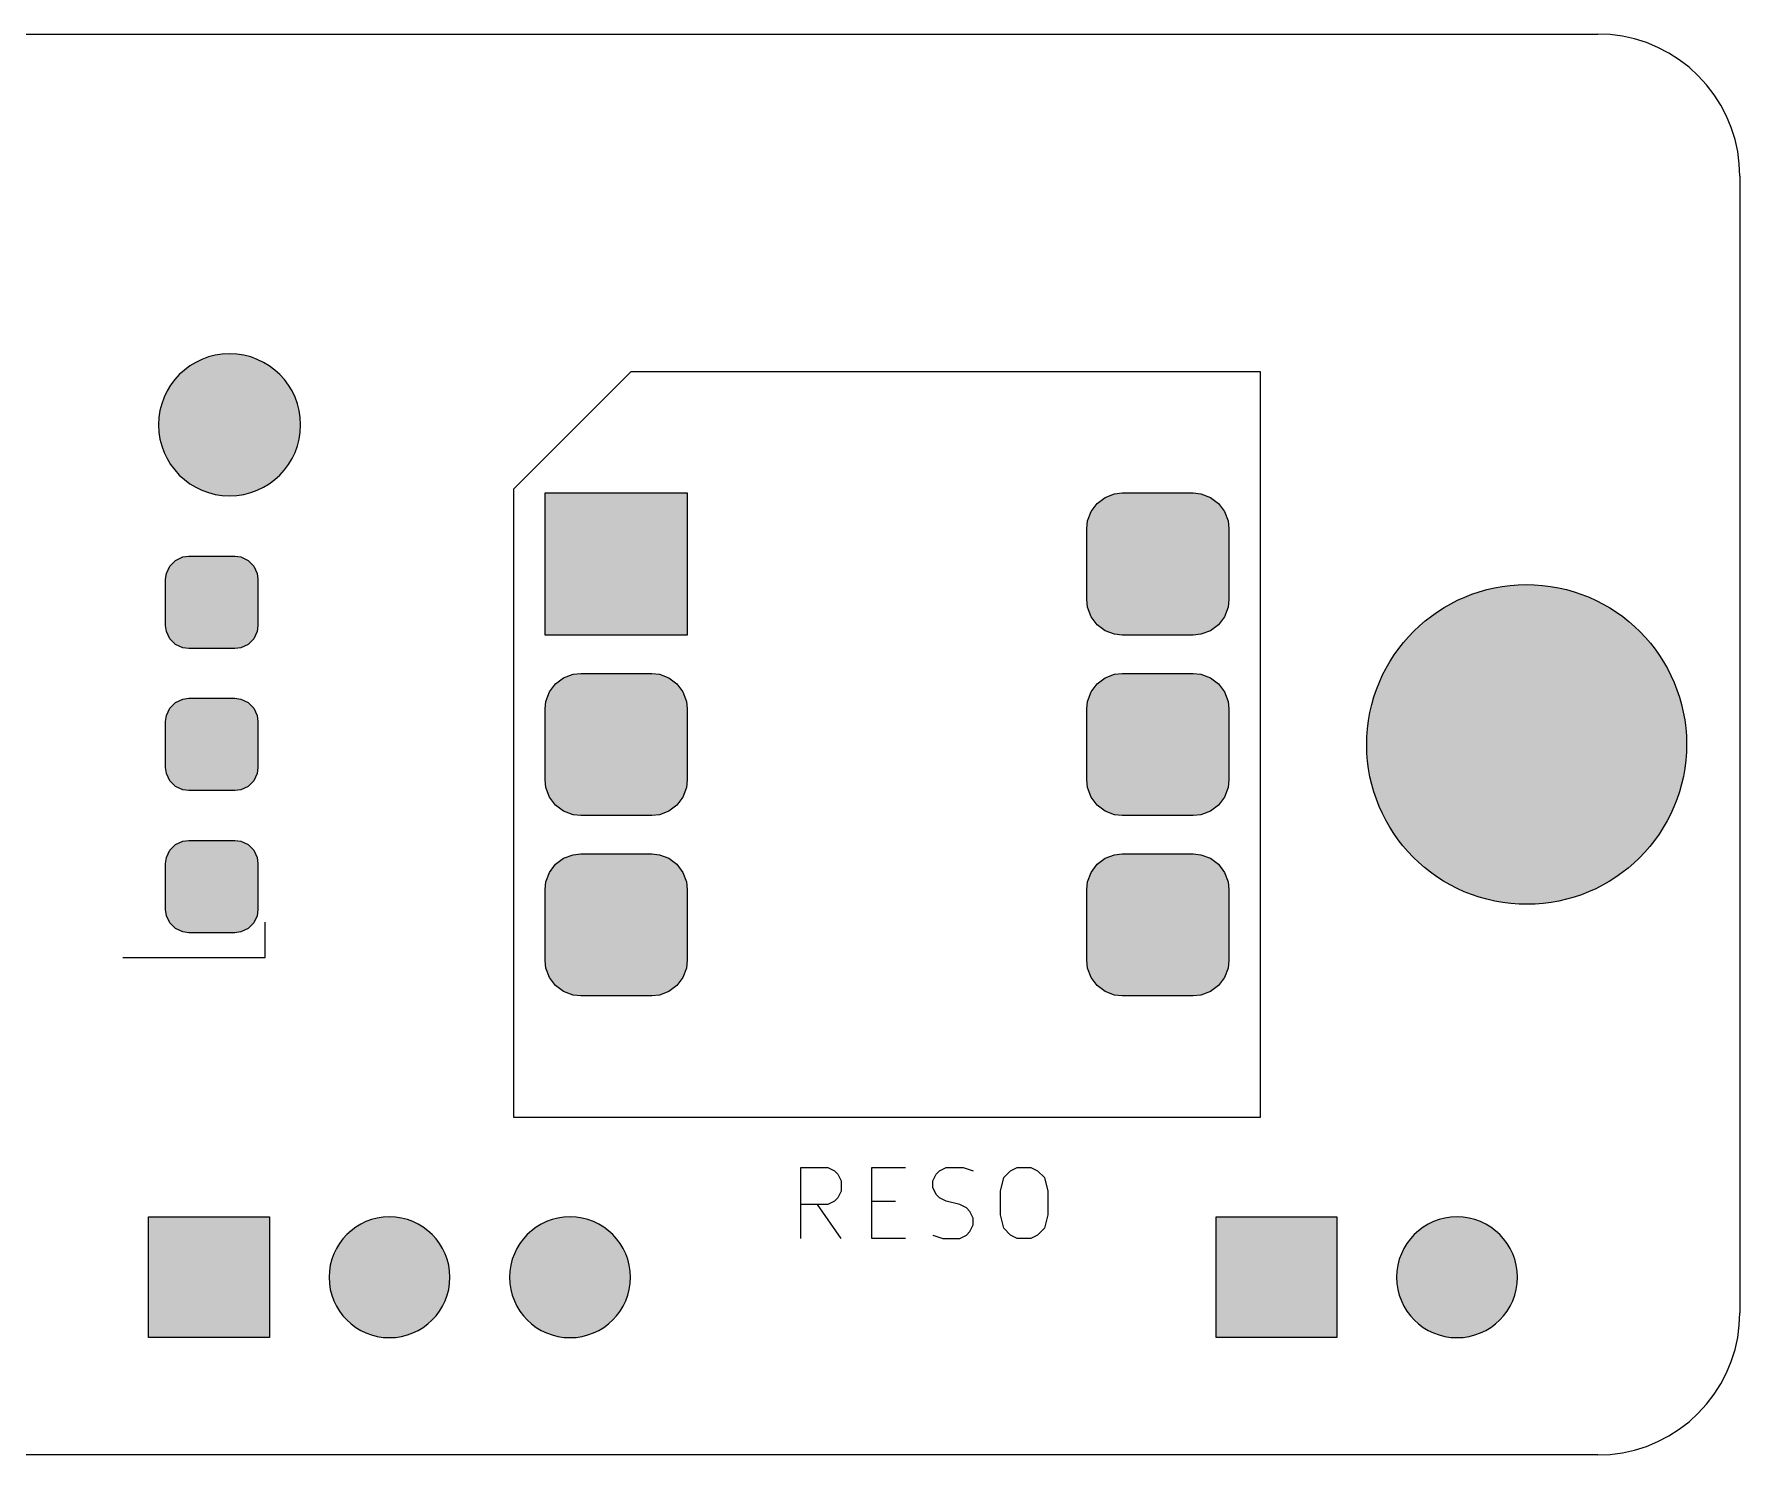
# Model space of a CAD drawing. Header units: millimetres. Extents: x 20 to 317, y -230 to -20.
# Drawn here: x 225 to 249, y -141.25 to -121.25 of the extents above; entities that cross this region are included whole.
import ezdxf

# ---------------------------------------------------------------- set-up
doc = ezdxf.new("R2010")
doc.units = ezdxf.units.MM
doc.header["$MEASUREMENT"] = 0
doc.layers.add('Layer 1', color=7, linetype='Continuous', lineweight=0)

# ---------------------------------------------------------------- blocks, each defined once
blk = doc.blocks.new('Block_1')
at = {"layer": 'Layer 1', "color": 18, "lineweight": 5, "true_color": 0x000000}
for p, q in [((203, -121.248), (247, -121.248)), ((249, -123.248), (249, -139.248)), ((247, -141.248), (203, -141.248))]:
    blk.add_line(p, q, dxfattribs=at)
for points in [[(249, -123.248), (248.992, -123.074), (248.97, -122.901), (248.932, -122.731), (248.879, -122.564), (248.813, -122.403), (248.732, -122.248), (248.638, -122.101), (248.532, -121.963), (248.414, -121.834), (248.286, -121.716), (248.147, -121.61), (248, -121.516), (247.845, -121.436), (247.684, -121.369), (247.518, -121.316), (247.347, -121.279), (247.174, -121.256), (247, -121.248)], [(247, -141.248), (247.174, -141.241), (247.347, -141.218), (247.518, -141.18), (247.684, -141.128), (247.845, -141.061), (248, -140.98), (248.147, -140.887), (248.286, -140.781), (248.414, -140.663), (248.532, -140.534), (248.638, -140.395), (248.732, -140.248), (248.813, -140.094), (248.879, -139.932), (248.932, -139.766), (248.97, -139.596), (248.992, -139.423), (249, -139.248)]]:
    blk.add_lwpolyline(points, dxfattribs=at)
blk = doc.blocks.new('Block_0')
at = {"layer": 'Layer 1'}
blk.add_blockref('Block_1', (0, 0), dxfattribs=at)
blk = doc.blocks.new('Block_3')
at = {"layer": 'Layer 1', "true_color": 0x000000, "transparency": 33554687}
h = blk.add_hatch(color=18, dxfattribs=at)
h.dxf.hatch_style = 2
edge = h.paths.add_edge_path()
edge.add_spline(control_points=[(226.75, -126.748), (226.75, -126.197), (227.198, -125.748), (227.75, -125.748), (228.302, -125.748), (228.75, -126.197), (228.75, -126.748), (228.75, -127.3), (228.302, -127.748), (227.75, -127.748), (227.198, -127.748), (226.75, -127.3), (226.75, -126.748)], knot_values=[0, 0, 0, 0, 1, 1, 1, 2, 2, 2, 3, 3, 3, 4, 4, 4, 4], degree=3, periodic=0)
h = blk.add_hatch(color=18, dxfattribs=at)
h.dxf.hatch_style = 2
h.paths.add_polyline_path([(232.19, -129.708), (232.19, -127.708), (234.19, -127.708), (234.19, -129.708)])
h = blk.add_hatch(color=18, dxfattribs=at)
h.dxf.hatch_style = 2
h.paths.add_polyline_path([(239.81, -128.208), (239.822, -128.101), (239.872, -127.968), (239.956, -127.855), (240.07, -127.77), (240.202, -127.72), (240.31, -127.708), (241.31, -127.708), (241.417, -127.72), (241.55, -127.77), (241.664, -127.855), (241.749, -127.968), (241.798, -128.101), (241.81, -128.208), (241.81, -129.208), (241.798, -129.316), (241.749, -129.449), (241.664, -129.562), (241.55, -129.647), (241.417, -129.697), (241.31, -129.708), (240.31, -129.708), (240.202, -129.697), (240.07, -129.647), (239.956, -129.562), (239.872, -129.449), (239.822, -129.316), (239.81, -129.208)])
h = blk.add_hatch(color=18, dxfattribs=at)
h.dxf.hatch_style = 2
h.paths.add_polyline_path([(226.85, -128.923), (226.861, -128.839), (226.909, -128.737), (226.989, -128.657), (227.091, -128.609), (227.175, -128.598), (227.825, -128.598), (227.909, -128.609), (228.012, -128.657), (228.091, -128.737), (228.139, -128.839), (228.15, -128.923), (228.15, -129.573), (228.139, -129.658), (228.091, -129.76), (228.012, -129.84), (227.909, -129.887), (227.825, -129.898), (227.175, -129.898), (227.091, -129.887), (226.989, -129.84), (226.909, -129.76), (226.861, -129.658), (226.85, -129.573)])
h = blk.add_hatch(color=18, dxfattribs=at)
h.dxf.hatch_style = 2
edge = h.paths.add_edge_path()
edge.add_ellipse((246, -131.248), major_axis=(-2.239, 0.222), ratio=0.999994, start_angle=0, end_angle=360)
h = blk.add_hatch(color=18, dxfattribs=at)
h.dxf.hatch_style = 2
h.paths.add_polyline_path([(232.19, -130.748), (232.202, -130.641), (232.252, -130.508), (232.336, -130.395), (232.45, -130.31), (232.583, -130.26), (232.69, -130.248), (233.69, -130.248), (233.797, -130.26), (233.93, -130.31), (234.044, -130.395), (234.129, -130.508), (234.178, -130.641), (234.19, -130.748), (234.19, -131.748), (234.178, -131.856), (234.129, -131.989), (234.044, -132.102), (233.93, -132.187), (233.797, -132.237), (233.69, -132.248), (232.69, -132.248), (232.583, -132.237), (232.45, -132.187), (232.336, -132.102), (232.252, -131.989), (232.202, -131.856), (232.19, -131.748)])
h = blk.add_hatch(color=18, dxfattribs=at)
h.dxf.hatch_style = 2
h.paths.add_polyline_path([(239.81, -130.748), (239.822, -130.641), (239.872, -130.508), (239.956, -130.395), (240.07, -130.31), (240.202, -130.26), (240.31, -130.248), (241.31, -130.248), (241.417, -130.26), (241.55, -130.31), (241.664, -130.395), (241.749, -130.508), (241.798, -130.641), (241.81, -130.748), (241.81, -131.748), (241.798, -131.856), (241.749, -131.989), (241.664, -132.102), (241.55, -132.187), (241.417, -132.237), (241.31, -132.248), (240.31, -132.248), (240.202, -132.237), (240.07, -132.187), (239.956, -132.102), (239.872, -131.989), (239.822, -131.856), (239.81, -131.748)])
h = blk.add_hatch(color=18, dxfattribs=at)
h.dxf.hatch_style = 2
h.paths.add_polyline_path([(226.85, -130.923), (226.861, -130.839), (226.909, -130.737), (226.989, -130.657), (227.091, -130.609), (227.175, -130.598), (227.825, -130.598), (227.909, -130.609), (228.012, -130.657), (228.091, -130.737), (228.139, -130.839), (228.15, -130.923), (228.15, -131.573), (228.139, -131.658), (228.091, -131.76), (228.012, -131.84), (227.909, -131.887), (227.825, -131.898), (227.175, -131.898), (227.091, -131.887), (226.989, -131.84), (226.909, -131.76), (226.861, -131.658), (226.85, -131.573)])
h = blk.add_hatch(color=18, dxfattribs=at)
h.dxf.hatch_style = 2
h.paths.add_polyline_path([(226.85, -132.923), (226.861, -132.839), (226.909, -132.737), (226.989, -132.657), (227.091, -132.609), (227.175, -132.598), (227.825, -132.598), (227.909, -132.609), (228.012, -132.657), (228.091, -132.737), (228.139, -132.839), (228.15, -132.923), (228.15, -133.573), (228.139, -133.658), (228.091, -133.76), (228.012, -133.84), (227.909, -133.887), (227.825, -133.898), (227.175, -133.898), (227.091, -133.887), (226.989, -133.84), (226.909, -133.76), (226.861, -133.658), (226.85, -133.573)])
h = blk.add_hatch(color=18, dxfattribs=at)
h.dxf.hatch_style = 2
h.paths.add_polyline_path([(232.19, -133.288), (232.202, -133.181), (232.252, -133.048), (232.336, -132.935), (232.45, -132.85), (232.583, -132.8), (232.69, -132.788), (233.69, -132.788), (233.797, -132.8), (233.93, -132.85), (234.044, -132.935), (234.129, -133.048), (234.178, -133.181), (234.19, -133.288), (234.19, -134.288), (234.178, -134.396), (234.129, -134.529), (234.044, -134.642), (233.93, -134.727), (233.797, -134.777), (233.69, -134.788), (232.69, -134.788), (232.583, -134.777), (232.45, -134.727), (232.336, -134.642), (232.252, -134.529), (232.202, -134.396), (232.19, -134.288)])
h = blk.add_hatch(color=18, dxfattribs=at)
h.dxf.hatch_style = 2
h.paths.add_polyline_path([(239.81, -133.288), (239.822, -133.181), (239.872, -133.048), (239.956, -132.935), (240.07, -132.85), (240.202, -132.8), (240.31, -132.788), (241.31, -132.788), (241.417, -132.8), (241.55, -132.85), (241.664, -132.935), (241.749, -133.048), (241.798, -133.181), (241.81, -133.288), (241.81, -134.288), (241.798, -134.396), (241.749, -134.529), (241.664, -134.642), (241.55, -134.727), (241.417, -134.777), (241.31, -134.788), (240.31, -134.788), (240.202, -134.777), (240.07, -134.727), (239.956, -134.642), (239.872, -134.529), (239.822, -134.396), (239.81, -134.288)])
h = blk.add_hatch(color=18, dxfattribs=at)
h.dxf.hatch_style = 2
h.paths.add_polyline_path([(226.61, -137.898), (228.31, -137.898), (228.31, -139.598), (226.61, -139.598)])
h = blk.add_hatch(color=18, dxfattribs=at)
h.dxf.hatch_style = 2
edge = h.paths.add_edge_path()
edge.add_spline(control_points=[(229.15, -138.748), (229.15, -138.279), (229.531, -137.898), (230, -137.898), (230.469, -137.898), (230.85, -138.279), (230.85, -138.748), (230.85, -139.217), (230.469, -139.598), (230, -139.598), (229.531, -139.598), (229.15, -139.217), (229.15, -138.748)], knot_values=[0, 0, 0, 0, 1, 1, 1, 2, 2, 2, 3, 3, 3, 4, 4, 4, 4], degree=3, periodic=0)
h = blk.add_hatch(color=18, dxfattribs=at)
h.dxf.hatch_style = 2
edge = h.paths.add_edge_path()
edge.add_spline(control_points=[(231.69, -138.748), (231.69, -138.279), (232.071, -137.898), (232.54, -137.898), (233.009, -137.898), (233.39, -138.279), (233.39, -138.748), (233.39, -139.217), (233.009, -139.598), (232.54, -139.598), (232.071, -139.598), (231.69, -139.217), (231.69, -138.748)], knot_values=[0, 0, 0, 0, 1, 1, 1, 2, 2, 2, 3, 3, 3, 4, 4, 4, 4], degree=3, periodic=0)
h = blk.add_hatch(color=18, dxfattribs=at)
h.dxf.hatch_style = 2
h.paths.add_polyline_path([(241.63, -137.898), (243.33, -137.898), (243.33, -139.598), (241.63, -139.598)])
h = blk.add_hatch(color=18, dxfattribs=at)
h.dxf.hatch_style = 2
edge = h.paths.add_edge_path()
edge.add_spline(control_points=[(244.17, -138.748), (244.17, -138.279), (244.551, -137.898), (245.02, -137.898), (245.489, -137.898), (245.87, -138.279), (245.87, -138.748), (245.87, -139.217), (245.489, -139.598), (245.02, -139.598), (244.551, -139.598), (244.17, -139.217), (244.17, -138.748)], knot_values=[0, 0, 0, 0, 1, 1, 1, 2, 2, 2, 3, 3, 3, 4, 4, 4, 4], degree=3, periodic=0)
at = {"layer": 'Layer 1'}
for points in [[(232.19, -129.708), (232.19, -127.708), (234.19, -127.708), (234.19, -129.708)], [(239.81, -128.208), (239.822, -128.101), (239.872, -127.968), (239.956, -127.855), (240.07, -127.77), (240.202, -127.72), (240.31, -127.708), (241.31, -127.708), (241.417, -127.72), (241.55, -127.77), (241.664, -127.855), (241.749, -127.968), (241.798, -128.101), (241.81, -128.208), (241.81, -129.208), (241.798, -129.316), (241.749, -129.449), (241.664, -129.562), (241.55, -129.647), (241.417, -129.697), (241.31, -129.708), (240.31, -129.708), (240.202, -129.697), (240.07, -129.647), (239.956, -129.562), (239.872, -129.449), (239.822, -129.316), (239.81, -129.208)], [(226.85, -128.923), (226.861, -128.839), (226.909, -128.737), (226.989, -128.657), (227.091, -128.609), (227.175, -128.598), (227.825, -128.598), (227.909, -128.609), (228.012, -128.657), (228.091, -128.737), (228.139, -128.839), (228.15, -128.923), (228.15, -129.573), (228.139, -129.658), (228.091, -129.76), (228.012, -129.84), (227.909, -129.887), (227.825, -129.898), (227.175, -129.898), (227.091, -129.887), (226.989, -129.84), (226.909, -129.76), (226.861, -129.658), (226.85, -129.573)], [(232.19, -130.748), (232.202, -130.641), (232.252, -130.508), (232.336, -130.395), (232.45, -130.31), (232.583, -130.26), (232.69, -130.248), (233.69, -130.248), (233.797, -130.26), (233.93, -130.31), (234.044, -130.395), (234.129, -130.508), (234.178, -130.641), (234.19, -130.748), (234.19, -131.748), (234.178, -131.856), (234.129, -131.989), (234.044, -132.102), (233.93, -132.187), (233.797, -132.237), (233.69, -132.248), (232.69, -132.248), (232.583, -132.237), (232.45, -132.187), (232.336, -132.102), (232.252, -131.989), (232.202, -131.856), (232.19, -131.748)], [(239.81, -130.748), (239.822, -130.641), (239.872, -130.508), (239.956, -130.395), (240.07, -130.31), (240.202, -130.26), (240.31, -130.248), (241.31, -130.248), (241.417, -130.26), (241.55, -130.31), (241.664, -130.395), (241.749, -130.508), (241.798, -130.641), (241.81, -130.748), (241.81, -131.748), (241.798, -131.856), (241.749, -131.989), (241.664, -132.102), (241.55, -132.187), (241.417, -132.237), (241.31, -132.248), (240.31, -132.248), (240.202, -132.237), (240.07, -132.187), (239.956, -132.102), (239.872, -131.989), (239.822, -131.856), (239.81, -131.748)], [(226.85, -130.923), (226.861, -130.839), (226.909, -130.737), (226.989, -130.657), (227.091, -130.609), (227.175, -130.598), (227.825, -130.598), (227.909, -130.609), (228.012, -130.657), (228.091, -130.737), (228.139, -130.839), (228.15, -130.923), (228.15, -131.573), (228.139, -131.658), (228.091, -131.76), (228.012, -131.84), (227.909, -131.887), (227.825, -131.898), (227.175, -131.898), (227.091, -131.887), (226.989, -131.84), (226.909, -131.76), (226.861, -131.658), (226.85, -131.573)], [(226.85, -132.923), (226.861, -132.839), (226.909, -132.737), (226.989, -132.657), (227.091, -132.609), (227.175, -132.598), (227.825, -132.598), (227.909, -132.609), (228.012, -132.657), (228.091, -132.737), (228.139, -132.839), (228.15, -132.923), (228.15, -133.573), (228.139, -133.658), (228.091, -133.76), (228.012, -133.84), (227.909, -133.887), (227.825, -133.898), (227.175, -133.898), (227.091, -133.887), (226.989, -133.84), (226.909, -133.76), (226.861, -133.658), (226.85, -133.573)], [(232.19, -133.288), (232.202, -133.181), (232.252, -133.048), (232.336, -132.935), (232.45, -132.85), (232.583, -132.8), (232.69, -132.788), (233.69, -132.788), (233.797, -132.8), (233.93, -132.85), (234.044, -132.935), (234.129, -133.048), (234.178, -133.181), (234.19, -133.288), (234.19, -134.288), (234.178, -134.396), (234.129, -134.529), (234.044, -134.642), (233.93, -134.727), (233.797, -134.777), (233.69, -134.788), (232.69, -134.788), (232.583, -134.777), (232.45, -134.727), (232.336, -134.642), (232.252, -134.529), (232.202, -134.396), (232.19, -134.288)], [(239.81, -133.288), (239.822, -133.181), (239.872, -133.048), (239.956, -132.935), (240.07, -132.85), (240.202, -132.8), (240.31, -132.788), (241.31, -132.788), (241.417, -132.8), (241.55, -132.85), (241.664, -132.935), (241.749, -133.048), (241.798, -133.181), (241.81, -133.288), (241.81, -134.288), (241.798, -134.396), (241.749, -134.529), (241.664, -134.642), (241.55, -134.727), (241.417, -134.777), (241.31, -134.788), (240.31, -134.788), (240.202, -134.777), (240.07, -134.727), (239.956, -134.642), (239.872, -134.529), (239.822, -134.396), (239.81, -134.288)], [(226.61, -137.898), (228.31, -137.898), (228.31, -139.598), (226.61, -139.598)], [(241.63, -137.898), (243.33, -137.898), (243.33, -139.598), (241.63, -139.598)]]:
    blk.add_lwpolyline(points, close=True, dxfattribs=at)
at = {"layer": 'Layer 1', "color": 18, "lineweight": 0, "true_color": 0x000000}
for points in [[(232.19, -129.708), (232.19, -127.708), (234.19, -127.708), (234.19, -129.708)], [(239.81, -128.208), (239.822, -128.101), (239.872, -127.968), (239.956, -127.855), (240.07, -127.77), (240.202, -127.72), (240.31, -127.708), (241.31, -127.708), (241.417, -127.72), (241.55, -127.77), (241.664, -127.855), (241.749, -127.968), (241.798, -128.101), (241.81, -128.208), (241.81, -129.208), (241.798, -129.316), (241.749, -129.449), (241.664, -129.562), (241.55, -129.647), (241.417, -129.697), (241.31, -129.708), (240.31, -129.708), (240.202, -129.697), (240.07, -129.647), (239.956, -129.562), (239.872, -129.449), (239.822, -129.316), (239.81, -129.208)], [(226.85, -128.923), (226.861, -128.839), (226.909, -128.737), (226.989, -128.657), (227.091, -128.609), (227.175, -128.598), (227.825, -128.598), (227.909, -128.609), (228.012, -128.657), (228.091, -128.737), (228.139, -128.839), (228.15, -128.923), (228.15, -129.573), (228.139, -129.658), (228.091, -129.76), (228.012, -129.84), (227.909, -129.887), (227.825, -129.898), (227.175, -129.898), (227.091, -129.887), (226.989, -129.84), (226.909, -129.76), (226.861, -129.658), (226.85, -129.573)], [(232.19, -130.748), (232.202, -130.641), (232.252, -130.508), (232.336, -130.395), (232.45, -130.31), (232.583, -130.26), (232.69, -130.248), (233.69, -130.248), (233.797, -130.26), (233.93, -130.31), (234.044, -130.395), (234.129, -130.508), (234.178, -130.641), (234.19, -130.748), (234.19, -131.748), (234.178, -131.856), (234.129, -131.989), (234.044, -132.102), (233.93, -132.187), (233.797, -132.237), (233.69, -132.248), (232.69, -132.248), (232.583, -132.237), (232.45, -132.187), (232.336, -132.102), (232.252, -131.989), (232.202, -131.856), (232.19, -131.748)], [(239.81, -130.748), (239.822, -130.641), (239.872, -130.508), (239.956, -130.395), (240.07, -130.31), (240.202, -130.26), (240.31, -130.248), (241.31, -130.248), (241.417, -130.26), (241.55, -130.31), (241.664, -130.395), (241.749, -130.508), (241.798, -130.641), (241.81, -130.748), (241.81, -131.748), (241.798, -131.856), (241.749, -131.989), (241.664, -132.102), (241.55, -132.187), (241.417, -132.237), (241.31, -132.248), (240.31, -132.248), (240.202, -132.237), (240.07, -132.187), (239.956, -132.102), (239.872, -131.989), (239.822, -131.856), (239.81, -131.748)], [(226.85, -130.923), (226.861, -130.839), (226.909, -130.737), (226.989, -130.657), (227.091, -130.609), (227.175, -130.598), (227.825, -130.598), (227.909, -130.609), (228.012, -130.657), (228.091, -130.737), (228.139, -130.839), (228.15, -130.923), (228.15, -131.573), (228.139, -131.658), (228.091, -131.76), (228.012, -131.84), (227.909, -131.887), (227.825, -131.898), (227.175, -131.898), (227.091, -131.887), (226.989, -131.84), (226.909, -131.76), (226.861, -131.658), (226.85, -131.573)], [(226.85, -132.923), (226.861, -132.839), (226.909, -132.737), (226.989, -132.657), (227.091, -132.609), (227.175, -132.598), (227.825, -132.598), (227.909, -132.609), (228.012, -132.657), (228.091, -132.737), (228.139, -132.839), (228.15, -132.923), (228.15, -133.573), (228.139, -133.658), (228.091, -133.76), (228.012, -133.84), (227.909, -133.887), (227.825, -133.898), (227.175, -133.898), (227.091, -133.887), (226.989, -133.84), (226.909, -133.76), (226.861, -133.658), (226.85, -133.573)], [(232.19, -133.288), (232.202, -133.181), (232.252, -133.048), (232.336, -132.935), (232.45, -132.85), (232.583, -132.8), (232.69, -132.788), (233.69, -132.788), (233.797, -132.8), (233.93, -132.85), (234.044, -132.935), (234.129, -133.048), (234.178, -133.181), (234.19, -133.288), (234.19, -134.288), (234.178, -134.396), (234.129, -134.529), (234.044, -134.642), (233.93, -134.727), (233.797, -134.777), (233.69, -134.788), (232.69, -134.788), (232.583, -134.777), (232.45, -134.727), (232.336, -134.642), (232.252, -134.529), (232.202, -134.396), (232.19, -134.288)], [(239.81, -133.288), (239.822, -133.181), (239.872, -133.048), (239.956, -132.935), (240.07, -132.85), (240.202, -132.8), (240.31, -132.788), (241.31, -132.788), (241.417, -132.8), (241.55, -132.85), (241.664, -132.935), (241.749, -133.048), (241.798, -133.181), (241.81, -133.288), (241.81, -134.288), (241.798, -134.396), (241.749, -134.529), (241.664, -134.642), (241.55, -134.727), (241.417, -134.777), (241.31, -134.788), (240.31, -134.788), (240.202, -134.777), (240.07, -134.727), (239.956, -134.642), (239.872, -134.529), (239.822, -134.396), (239.81, -134.288)], [(226.61, -137.898), (228.31, -137.898), (228.31, -139.598), (226.61, -139.598)], [(241.63, -137.898), (243.33, -137.898), (243.33, -139.598), (241.63, -139.598)]]:
    blk.add_lwpolyline(points, close=True, dxfattribs=at)
at = {"layer": 'Layer 1'}
blk.add_ellipse((246, -131.248), major_axis=(-2.239, 0.222), ratio=0.999994, dxfattribs=at)
at = {"layer": 'Layer 1', "color": 18, "lineweight": 0, "true_color": 0x000000}
blk.add_ellipse((246, -131.248), major_axis=(-2.239, 0.222), ratio=0.999994, dxfattribs=at)
at = {"layer": 'Layer 1'}
for points in [[(226.75, -126.748), (226.75, -126.197), (227.198, -125.748), (227.75, -125.748), (228.302, -125.748), (228.75, -126.197), (228.75, -126.748), (228.75, -127.3), (228.302, -127.748), (227.75, -127.748), (227.198, -127.748), (226.75, -127.3), (226.75, -126.748)], [(229.15, -138.748), (229.15, -138.279), (229.531, -137.898), (230, -137.898), (230.469, -137.898), (230.85, -138.279), (230.85, -138.748), (230.85, -139.217), (230.469, -139.598), (230, -139.598), (229.531, -139.598), (229.15, -139.217), (229.15, -138.748)], [(231.69, -138.748), (231.69, -138.279), (232.071, -137.898), (232.54, -137.898), (233.009, -137.898), (233.39, -138.279), (233.39, -138.748), (233.39, -139.217), (233.009, -139.598), (232.54, -139.598), (232.071, -139.598), (231.69, -139.217), (231.69, -138.748)], [(244.17, -138.748), (244.17, -138.279), (244.551, -137.898), (245.02, -137.898), (245.489, -137.898), (245.87, -138.279), (245.87, -138.748), (245.87, -139.217), (245.489, -139.598), (245.02, -139.598), (244.551, -139.598), (244.17, -139.217), (244.17, -138.748)]]:
    blk.add_open_spline(points, degree=3, knots=[0, 0, 0, 0, 1, 1, 1, 2, 2, 2, 3, 3, 3, 4, 4, 4, 4], dxfattribs=at)
at = {"layer": 'Layer 1', "color": 18, "lineweight": 0, "true_color": 0x000000}
for points in [[(226.75, -126.748), (226.75, -126.197), (227.198, -125.748), (227.75, -125.748), (228.302, -125.748), (228.75, -126.197), (228.75, -126.748), (228.75, -127.3), (228.302, -127.748), (227.75, -127.748), (227.198, -127.748), (226.75, -127.3), (226.75, -126.748)], [(229.15, -138.748), (229.15, -138.279), (229.531, -137.898), (230, -137.898), (230.469, -137.898), (230.85, -138.279), (230.85, -138.748), (230.85, -139.217), (230.469, -139.598), (230, -139.598), (229.531, -139.598), (229.15, -139.217), (229.15, -138.748)], [(231.69, -138.748), (231.69, -138.279), (232.071, -137.898), (232.54, -137.898), (233.009, -137.898), (233.39, -138.279), (233.39, -138.748), (233.39, -139.217), (233.009, -139.598), (232.54, -139.598), (232.071, -139.598), (231.69, -139.217), (231.69, -138.748)], [(244.17, -138.748), (244.17, -138.279), (244.551, -137.898), (245.02, -137.898), (245.489, -137.898), (245.87, -138.279), (245.87, -138.748), (245.87, -139.217), (245.489, -139.598), (245.02, -139.598), (244.551, -139.598), (244.17, -139.217), (244.17, -138.748)]]:
    blk.add_open_spline(points, degree=3, knots=[0, 0, 0, 0, 1, 1, 1, 2, 2, 2, 3, 3, 3, 4, 4, 4, 4], dxfattribs=at)
blk = doc.blocks.new('Block_2')
at = {"layer": 'Layer 1'}
blk.add_blockref('Block_3', (0, 0), dxfattribs=at)
blk = doc.blocks.new('Block_5')
at = {"layer": 'Layer 1', "color": 18, "lineweight": 15, "true_color": 0x000000}
for p, q in [((231.75, -127.648), (233.4, -125.998)), ((233.4, -125.998), (242.25, -125.998)), ((242.25, -125.998), (242.25, -136.498)), ((231.75, -136.498), (231.75, -127.648)), ((242.25, -136.498), (231.75, -136.498)), ((236.357, -138.201), (236.024, -137.725)), ((236.786, -137.677), (237.119, -137.677))]:
    blk.add_line(p, q, dxfattribs=at)
at = {"layer": 'Layer 1', "color": 18, "lineweight": 13, "true_color": 0x000000}
for p, q in [((228.25, -134.248), (228.25, -133.748)), ((226.25, -134.248), (228.25, -134.248))]:
    blk.add_line(p, q, dxfattribs=at)
at = {"layer": 'Layer 1', "color": 18, "lineweight": 15, "true_color": 0x000000}
for points in [[(235.786, -138.201), (235.786, -137.201), (236.167, -137.201), (236.262, -137.248), (236.309, -137.296), (236.357, -137.391), (236.357, -137.534), (236.309, -137.629), (236.262, -137.677), (236.167, -137.725), (235.786, -137.725)], [(237.262, -138.201), (236.786, -138.201), (236.786, -137.201), (237.262, -137.201)], [(237.643, -138.153), (237.786, -138.201), (238.024, -138.201), (238.119, -138.153), (238.167, -138.105), (238.214, -138.01), (238.214, -137.915), (238.167, -137.82), (238.119, -137.772), (238.024, -137.725), (237.833, -137.677), (237.738, -137.629), (237.69, -137.582), (237.643, -137.486), (237.643, -137.391), (237.69, -137.296), (237.738, -137.248), (237.833, -137.201), (238.071, -137.201), (238.214, -137.248)], [(238.833, -137.201), (239.024, -137.201), (239.119, -137.248), (239.214, -137.344), (239.262, -137.534), (239.262, -137.867), (239.214, -138.058), (239.119, -138.153), (239.024, -138.201), (238.833, -138.201), (238.738, -138.153), (238.643, -138.058), (238.595, -137.867), (238.595, -137.534), (238.643, -137.344), (238.738, -137.248), (238.833, -137.201)]]:
    blk.add_lwpolyline(points, dxfattribs=at)
blk = doc.blocks.new('Block_4')
at = {"layer": 'Layer 1'}
blk.add_blockref('Block_5', (0, 0), dxfattribs=at)

msp = doc.modelspace()

# ---------------------------------------------------------------- block references
at = {"layer": 'Layer 1'}
for name in ['Block_0', 'Block_2', 'Block_4']:
    msp.add_blockref(name, (0, 0), dxfattribs=at)

doc.saveas('drawing.dxf')
